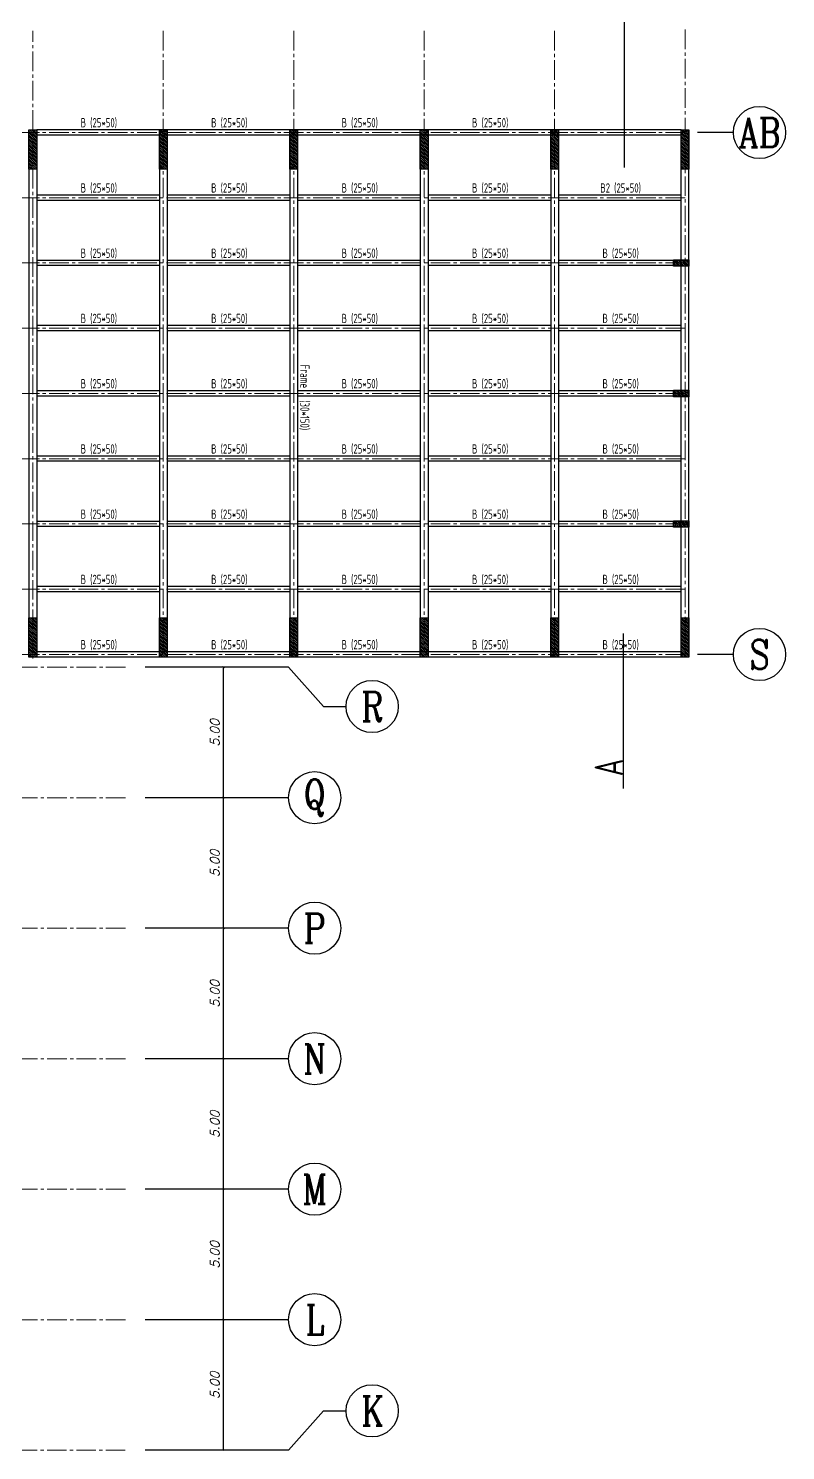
# Model space of a CAD drawing. Header units: metres. Extents: x 202848 to 204724, y 1924431 to 1925550.
# Drawn here: x 204188.7 to 204217.7, y 1924969.4 to 1925023.9 of the extents above; entities that cross this region are included whole.
import ezdxf
from ezdxf.enums import TextEntityAlignment as Align

# ---------------------------------------------------------------- set-up
doc = ezdxf.new("R2010")
doc.units = ezdxf.units.M
doc.header["$MEASUREMENT"] = 0
doc.linetypes.add('CENTER2', pattern=[1.125, 0.75, -0.125, 0.125, -0.125])
doc.layers.add('Axis', color=1, linetype='CENTER2', lineweight=5)
doc.layers.add('Dimations', color=3, linetype='Continuous', lineweight=5)
for name, color, linetype in [('Axis Name', 8, 'Continuous'), ('Columns', 2, 'Continuous'), ('Frame', 7, 'Continuous'), ('Walls', 255, 'Continuous'), ('YQ_DIM', 3, 'Continuous')]:
    doc.layers.add(name, color=color, linetype=linetype)
doc.styles.add('ROMANS', font='romans.shx', dxfattribs={"oblique": 15})
doc.styles.add('YQ_AXIS', font='COMPLEX.SHX', dxfattribs={"width": 0.8, "bigfont": 'GBCBIG.SHX'})
doc.styles.add('YQ_DIM', font='SUPEROS.SHX', dxfattribs={"width": 0.8, "bigfont": 'HZDX.SHX'})
doc.dimstyles.new('Copy(2) of DIM-50$', dxfattribs={"dimscale": 0, "dimtxt": 0.35, "dimasz": 0.03, "dimexe": 0, "dimexo": 0, "dimgap": 0.15, "dimtad": 1, "dimzin": 0, "dimdsep": 46, "dimtxsty": 'ROMANS', "dimblk1": 'OBLIQUE', "dimblk2": 'DTICK', "dimsah": 1, "dimcen": 0.1, "dimse1": 1, "dimse2": 1, "dimclrd": 2, "dimclre": 51, "dimclrt": 3, "dimaunit": 1, "dimadec": 0, "dimazin": 0, "dimtfac": 1e-05, "dimtmove": 2, "dimatfit": 0, "dimldrblk": 'DTICK', "dimfxl": 0, "dimtolj": 1, "dimtzin": 0, "dimlwe": -1, "dimarcsym": 0})
pattern_1 = [(135, (599.041893, 82.64791), (-0.0353553390593, -0.0353553390593), [])]

# ---------------------------------------------------------------- blocks, each defined once
blk = doc.blocks.new('*U779')
for p, q in [((2.35, 0.1), (-2.35, 0.1)), ((2.35, -0.1), (-2.35, -0.1))]:
    blk.add_line(p, q)
blk = doc.blocks.new('*U780')
at = {"color": 0, "linetype": 'ByBlock', "lineweight": -2, "transparency": 16777216}
for p in [(-20, 0), (-15, 0), (-10, 0), (-5, 0), (0, 0), (-20, -2.5), (-15, -2.5), (-10, -2.5), (-5, -2.5), (0, -2.5), (-20, -5), (-15, -5), (-10, -5), (-5, -5), (0, -5), (-20, -7.5), (-15, -7.5), (-10, -7.5), (-5, -7.5), (0, -7.5), (-20, -10), (-15, -10), (-10, -10), (-5, -10), (0, -10), (-20, -12.5), (-15, -12.5), (-10, -12.5), (-5, -12.5), (0, -12.5), (-20, -15), (-15, -15), (-10, -15), (-5, -15), (0, -15)]:
    blk.add_blockref('*U779', p, dxfattribs=at)
blk = doc.blocks.new('_OBLIQUE')
at = {"color": 0, "linetype": 'ByBlock'}
blk.add_line((-0.5, -0.5), (0.5, 0.5), dxfattribs=at)
blk = doc.blocks.new('DTICK')
at = {"color": 3}
blk.add_line((-1, -1), (1, 1), dxfattribs=at)
for p, q in [((-1, 0), (1, 0)), ((0, 1), (0, -1))]:
    blk.add_line(p, q)
blk = doc.blocks.new('*D811')
at = {"layer": 'Defpoints', "color": 0, "lineweight": -2, "transparency": 16777216}
for p in [(204192.42, 1924974.391), (204196.17, 1924974.391), (204192.42, 1924969.391)]:
    blk.add_point(p, dxfattribs=at)
at = {"layer": 'Dimations', "color": 2, "lineweight": -2, "transparency": 16777216}
blk.add_line((204196.17, 1924969.391), (204196.17, 1924974.361), dxfattribs=at)
at = {"layer": 'Dimations', "color": 2, "lineweight": -2, "transparency": 16777216, "xscale": 0.03, "yscale": 0.03, "zscale": 0.03}
for name, p, rotation in [('DTICK', (204196.17, 1924974.391), 90), ('_OBLIQUE', (204196.17, 1924969.391), 270)]:
    blk.add_blockref(name, p, dxfattribs=dict(at, rotation=rotation))
at = {"layer": 'Dimations', "color": 3, "transparency": 16777216, "insert": (204195.845, 1924971.876), "char_height": 0.35, "attachment_point": 5, "rotation": 90, "style": 'ROMANS'}
blk.add_mtext('\\A1;5.00', dxfattribs=at)
blk = doc.blocks.new('*D812')
at = {"layer": 'Defpoints', "color": 0, "lineweight": -2, "transparency": 16777216}
for p in [(204192.42, 1924979.391), (204196.17, 1924979.391), (204192.42, 1924974.391)]:
    blk.add_point(p, dxfattribs=at)
at = {"layer": 'Dimations', "color": 2, "lineweight": -2, "transparency": 16777216}
blk.add_line((204196.17, 1924974.391), (204196.17, 1924979.361), dxfattribs=at)
at = {"layer": 'Dimations', "color": 2, "lineweight": -2, "transparency": 16777216, "xscale": 0.03, "yscale": 0.03, "zscale": 0.03}
for name, p, rotation in [('DTICK', (204196.17, 1924979.391), 90), ('_OBLIQUE', (204196.17, 1924974.391), 270)]:
    blk.add_blockref(name, p, dxfattribs=dict(at, rotation=rotation))
at = {"layer": 'Dimations', "color": 3, "transparency": 16777216, "insert": (204195.845, 1924976.876), "char_height": 0.35, "attachment_point": 5, "rotation": 90, "style": 'ROMANS'}
blk.add_mtext('\\A1;5.00', dxfattribs=at)
blk = doc.blocks.new('*D813')
at = {"layer": 'Defpoints', "color": 0, "lineweight": -2, "transparency": 16777216}
for p in [(204192.42, 1924984.391), (204196.17, 1924984.391), (204192.42, 1924979.391)]:
    blk.add_point(p, dxfattribs=at)
at = {"layer": 'Dimations', "color": 2, "lineweight": -2, "transparency": 16777216}
blk.add_line((204196.17, 1924979.391), (204196.17, 1924984.361), dxfattribs=at)
at = {"layer": 'Dimations', "color": 2, "lineweight": -2, "transparency": 16777216, "xscale": 0.03, "yscale": 0.03, "zscale": 0.03}
for name, p, rotation in [('DTICK', (204196.17, 1924984.391), 90), ('_OBLIQUE', (204196.17, 1924979.391), 270)]:
    blk.add_blockref(name, p, dxfattribs=dict(at, rotation=rotation))
at = {"layer": 'Dimations', "color": 3, "transparency": 16777216, "insert": (204195.845, 1924981.876), "char_height": 0.35, "attachment_point": 5, "rotation": 90, "style": 'ROMANS'}
blk.add_mtext('\\A1;5.00', dxfattribs=at)
blk = doc.blocks.new('*D814')
at = {"layer": 'Defpoints', "color": 0, "lineweight": -2, "transparency": 16777216}
for p in [(204192.42, 1924989.391), (204196.17, 1924989.391), (204192.42, 1924984.391)]:
    blk.add_point(p, dxfattribs=at)
at = {"layer": 'Dimations', "color": 2, "lineweight": -2, "transparency": 16777216}
blk.add_line((204196.17, 1924984.391), (204196.17, 1924989.361), dxfattribs=at)
at = {"layer": 'Dimations', "color": 2, "lineweight": -2, "transparency": 16777216, "xscale": 0.03, "yscale": 0.03, "zscale": 0.03}
for name, p, rotation in [('DTICK', (204196.17, 1924989.391), 90), ('_OBLIQUE', (204196.17, 1924984.391), 270)]:
    blk.add_blockref(name, p, dxfattribs=dict(at, rotation=rotation))
at = {"layer": 'Dimations', "color": 3, "transparency": 16777216, "insert": (204195.845, 1924986.876), "char_height": 0.35, "attachment_point": 5, "rotation": 90, "style": 'ROMANS'}
blk.add_mtext('\\A1;5.00', dxfattribs=at)
blk = doc.blocks.new('*D815')
at = {"layer": 'Defpoints', "color": 0, "lineweight": -2, "transparency": 16777216}
for p in [(204192.42, 1924994.391), (204196.17, 1924994.391), (204192.42, 1924989.391)]:
    blk.add_point(p, dxfattribs=at)
at = {"layer": 'Dimations', "color": 2, "lineweight": -2, "transparency": 16777216}
blk.add_line((204196.17, 1924989.391), (204196.17, 1924994.361), dxfattribs=at)
at = {"layer": 'Dimations', "color": 2, "lineweight": -2, "transparency": 16777216, "xscale": 0.03, "yscale": 0.03, "zscale": 0.03}
for name, p, rotation in [('DTICK', (204196.17, 1924994.391), 90), ('_OBLIQUE', (204196.17, 1924989.391), 270)]:
    blk.add_blockref(name, p, dxfattribs=dict(at, rotation=rotation))
at = {"layer": 'Dimations', "color": 3, "transparency": 16777216, "insert": (204195.845, 1924991.876), "char_height": 0.35, "attachment_point": 5, "rotation": 90, "style": 'ROMANS'}
blk.add_mtext('\\A1;5.00', dxfattribs=at)
blk = doc.blocks.new('*D816')
at = {"layer": 'Defpoints', "color": 0, "lineweight": -2, "transparency": 16777216}
for p in [(204192.42, 1924999.391), (204196.17, 1924999.391), (204192.42, 1924994.391)]:
    blk.add_point(p, dxfattribs=at)
at = {"layer": 'Dimations', "color": 2, "lineweight": -2, "transparency": 16777216}
blk.add_line((204196.17, 1924994.391), (204196.17, 1924999.361), dxfattribs=at)
at = {"layer": 'Dimations', "color": 2, "lineweight": -2, "transparency": 16777216, "xscale": 0.03, "yscale": 0.03, "zscale": 0.03}
for name, p, rotation in [('DTICK', (204196.17, 1924999.391), 90), ('_OBLIQUE', (204196.17, 1924994.391), 270)]:
    blk.add_blockref(name, p, dxfattribs=dict(at, rotation=rotation))
at = {"layer": 'Dimations', "color": 3, "transparency": 16777216, "insert": (204195.845, 1924996.876), "char_height": 0.35, "attachment_point": 5, "rotation": 90, "style": 'ROMANS'}
blk.add_mtext('\\A1;5.00', dxfattribs=at)

msp = doc.modelspace()

# ---------------------------------------------------------------- hatches: boundary and pattern name
at = {"layer": 'Columns', "transparency": 33554687}
h = msp.add_hatch(dxfattribs=at)
h.set_pattern_fill('ANSI31', color=256, scale=0.4, angle=90)
h.set_pattern_definition(pattern_1)
h.paths.add_polyline_path([(204189.0189, 1925019.9814), (204188.7189, 1925019.9814), (204188.7189, 1925018.4814), (204189.0189, 1925018.4814)])
h = msp.add_hatch(dxfattribs=at)
h.set_pattern_fill('ANSI31', color=256, scale=0.4, angle=90)
h.set_pattern_definition(pattern_1)
h.paths.add_polyline_path([(204194.0189, 1925019.9814), (204193.7189, 1925019.9814), (204193.7189, 1925018.4814), (204194.0189, 1925018.4814)])
h = msp.add_hatch(dxfattribs=at)
h.set_pattern_fill('ANSI31', color=256, scale=0.4, angle=90)
h.set_pattern_definition(pattern_1)
h.paths.add_polyline_path([(204199.0189, 1925019.9814), (204198.7189, 1925019.9814), (204198.7189, 1925018.4814), (204199.0189, 1925018.4814)])
h = msp.add_hatch(dxfattribs=at)
h.set_pattern_fill('ANSI31', color=256, scale=0.4, angle=90)
h.set_pattern_definition(pattern_1)
h.paths.add_polyline_path([(204204.0189, 1925019.9814), (204203.7189, 1925019.9814), (204203.7189, 1925018.4814), (204204.0189, 1925018.4814)])
h = msp.add_hatch(dxfattribs=at)
h.set_pattern_fill('ANSI31', color=256, scale=0.4, angle=90)
h.set_pattern_definition(pattern_1)
h.paths.add_polyline_path([(204209.0189, 1925019.9814), (204208.7189, 1925019.9814), (204208.7189, 1925018.4814), (204209.0189, 1925018.4814)])
h = msp.add_hatch(dxfattribs=at)
h.set_pattern_fill('ANSI31', color=256, scale=0.4, angle=90)
h.set_pattern_definition(pattern_1)
h.paths.add_polyline_path([(204214.0189, 1925019.9814), (204213.7189, 1925019.9814), (204213.7189, 1925018.4814), (204214.0189, 1925018.4814)])
h = msp.add_hatch(dxfattribs=at)
h.set_pattern_fill('ANSI31', color=256, scale=0.4, angle=90)
h.set_pattern_definition(pattern_1)
h.paths.add_polyline_path([(204213.4189, 1925015.0064), (204213.4189, 1925014.7564), (204214.0189, 1925014.7564), (204214.0189, 1925015.0064)])
h = msp.add_hatch(dxfattribs=at)
h.set_pattern_fill('ANSI31', color=256, scale=0.4, angle=90)
h.set_pattern_definition(pattern_1)
h.paths.add_polyline_path([(204213.4189, 1925010.0064), (204213.4189, 1925009.7564), (204214.0189, 1925009.7564), (204214.0189, 1925010.0064)])
h = msp.add_hatch(dxfattribs=at)
h.set_pattern_fill('ANSI31', color=256, scale=0.4, angle=90)
h.set_pattern_definition(pattern_1)
h.paths.add_polyline_path([(204213.4189, 1925005.0064), (204213.4189, 1925004.7564), (204214.0189, 1925004.7564), (204214.0189, 1925005.0064)])
h = msp.add_hatch(dxfattribs=at)
h.set_pattern_fill('ANSI31', color=256, scale=0.4, angle=90)
h.set_pattern_definition(pattern_1)
h.paths.add_polyline_path([(204189.0189, 1925001.2814), (204188.7189, 1925001.2814), (204188.7189, 1924999.7814), (204189.0189, 1924999.7814)])
h = msp.add_hatch(dxfattribs=at)
h.set_pattern_fill('ANSI31', color=256, scale=0.4, angle=90)
h.set_pattern_definition(pattern_1)
h.paths.add_polyline_path([(204194.0189, 1925001.2814), (204193.7189, 1925001.2814), (204193.7189, 1924999.7814), (204194.0189, 1924999.7814)])
h = msp.add_hatch(dxfattribs=at)
h.set_pattern_fill('ANSI31', color=256, scale=0.4, angle=90)
h.set_pattern_definition(pattern_1)
h.paths.add_polyline_path([(204199.0189, 1925001.2814), (204198.7189, 1925001.2814), (204198.7189, 1924999.7814), (204199.0189, 1924999.7814)])
h = msp.add_hatch(dxfattribs=at)
h.set_pattern_fill('ANSI31', color=256, scale=0.4, angle=90)
h.set_pattern_definition(pattern_1)
h.paths.add_polyline_path([(204204.0189, 1925001.2814), (204203.7189, 1925001.2814), (204203.7189, 1924999.7814), (204204.0189, 1924999.7814)])
h = msp.add_hatch(dxfattribs=at)
h.set_pattern_fill('ANSI31', color=256, scale=0.4, angle=90)
h.set_pattern_definition(pattern_1)
h.paths.add_polyline_path([(204209.0189, 1925001.2814), (204208.7189, 1925001.2814), (204208.7189, 1924999.7814), (204209.0189, 1924999.7814)])
h = msp.add_hatch(dxfattribs=at)
h.set_pattern_fill('ANSI31', color=256, scale=0.4, angle=90)
h.set_pattern_definition(pattern_1)
h.paths.add_polyline_path([(204214.0189, 1925001.2814), (204213.7189, 1925001.2814), (204213.7189, 1924999.7814), (204214.0189, 1924999.7814)])

# ---------------------------------------------------------------- linework, layer by layer
for p, q in [((204211.5354, 1925024.5078), (204211.5354, 1925018.5367)), ((204193.7189, 1925019.7314), (204193.7189, 1925000.0314)), ((204194.0189, 1925019.7314), (204194.0189, 1925000.0314)), ((204198.7189, 1925019.7314), (204198.7189, 1925000.0314)), ((204199.0189, 1925019.7314), (204199.0189, 1925000.0314)), ((204203.7189, 1925019.7314), (204203.7189, 1925000.0314)), ((204204.0189, 1925019.7314), (204204.0189, 1925000.0314)), ((204208.7189, 1925019.7314), (204208.7189, 1925000.0314)), ((204209.0189, 1925019.7314), (204209.0189, 1925000.0314)), ((204188.7189, 1925018.5314), (204188.7189, 1925001.2314)), ((204189.0189, 1925018.5314), (204189.0189, 1925001.2314)), ((204211.5016, 1925000.6868), (204211.5016, 1924994.7494))]:
    msp.add_line(p, q)
at = {"layer": 'Axis'}
for p, q in [((204188.8689, 1924999.7314), (204188.8689, 1925023.7734)), ((204193.8689, 1925023.7734), (204193.8689, 1924999.9814)), ((204198.8689, 1925023.7734), (204198.8689, 1924999.9814)), ((204203.8689, 1925023.7734), (204203.8689, 1924999.9814)), ((204208.8689, 1925023.7734), (204208.8689, 1924999.9814)), ((204213.8689, 1925023.8234), (204213.8689, 1924999.8814)), ((204213.8689, 1925019.8814), (204155.2462, 1925019.8814)), ((204213.8689, 1925017.3814), (204163.4189, 1925017.3814)), ((204213.8689, 1925014.8814), (204163.4189, 1925014.8814)), ((204213.8689, 1925012.3814), (204163.4189, 1925012.3814)), ((204213.8689, 1925009.8814), (204163.4189, 1925009.8814)), ((204213.8689, 1925007.3814), (204163.4189, 1925007.3814)), ((204213.8689, 1925004.8814), (204163.4189, 1925004.8814)), ((204213.8689, 1925002.3814), (204163.4189, 1925002.3814)), ((204213.8689, 1924999.8814), (204159.5869, 1924999.8814)), ((204192.4205, 1924999.3914), (204159.6969, 1924999.3914)), ((204192.4205, 1924994.3914), (204159.6969, 1924994.3914)), ((204192.4205, 1924989.3914), (204159.6969, 1924989.3914)), ((204192.4205, 1924984.3914), (204159.6969, 1924984.3914)), ((204192.4205, 1924979.3914), (204159.6969, 1924979.3914)), ((204192.4205, 1924974.3914), (204159.6969, 1924974.3914)), ((204192.4121, 1924969.3914), (204159.6969, 1924969.3914))]:
    msp.add_line(p, q, dxfattribs=at)
at = {"layer": 'Axis Name'}
for p, q in [((204215.7208, 1925019.8814), (204214.3458, 1925019.8814)), ((204215.7208, 1924999.8814), (204214.3458, 1924999.8814)), ((204198.6705, 1924999.3914), (204193.1705, 1924999.3914)), ((204198.6705, 1924999.3914), (204200.0037, 1924997.8851)), ((204200.0037, 1924997.8851), (204200.873, 1924997.8851)), ((204198.6705, 1924994.3914), (204193.1705, 1924994.3914)), ((204198.6705, 1924989.3914), (204193.1705, 1924989.3914)), ((204198.6705, 1924984.3914), (204193.1705, 1924984.3914)), ((204198.6705, 1924979.3914), (204193.1705, 1924979.3914)), ((204198.6705, 1924974.3914), (204193.1705, 1924974.3914)), ((204198.6705, 1924969.3914), (204200.0037, 1924970.8977)), ((204200.0037, 1924970.8977), (204200.873, 1924970.8977)), ((204198.6705, 1924969.3914), (204193.1705, 1924969.3914))]:
    msp.add_line(p, q, dxfattribs=at)
for centre in [(204216.7208, 1925019.8814), (204216.7208, 1924999.8814), (204201.873, 1924997.8851), (204199.6705, 1924994.3914), (204199.6705, 1924989.3914), (204199.6705, 1924984.3914), (204199.6705, 1924979.3914), (204199.6705, 1924974.3914), (204201.873, 1924970.8977)]:
    msp.add_circle(centre, 1, dxfattribs=at)
at = {"layer": 'Columns'}
for points in [[(204189.0189, 1925019.9814), (204189.0189, 1925018.4814), (204188.7189, 1925018.4814), (204188.7189, 1925019.9814)], [(204194.0189, 1925019.9814), (204194.0189, 1925018.4814), (204193.7189, 1925018.4814), (204193.7189, 1925019.9814)], [(204199.0189, 1925019.9814), (204199.0189, 1925018.4814), (204198.7189, 1925018.4814), (204198.7189, 1925019.9814)], [(204204.0189, 1925019.9814), (204204.0189, 1925018.4814), (204203.7189, 1925018.4814), (204203.7189, 1925019.9814)], [(204209.0189, 1925019.9814), (204209.0189, 1925018.4814), (204208.7189, 1925018.4814), (204208.7189, 1925019.9814)], [(204214.0189, 1925019.9814), (204214.0189, 1925018.4814), (204213.7189, 1925018.4814), (204213.7189, 1925019.9814)], [(204213.4189, 1925014.7564), (204213.4189, 1925015.0064), (204214.0189, 1925015.0064), (204214.0189, 1925014.7564)], [(204213.4189, 1925009.7564), (204213.4189, 1925010.0064), (204214.0189, 1925010.0064), (204214.0189, 1925009.7564)], [(204213.4189, 1925004.7564), (204213.4189, 1925005.0064), (204214.0189, 1925005.0064), (204214.0189, 1925004.7564)], [(204189.0189, 1925001.2814), (204189.0189, 1924999.7814), (204188.7189, 1924999.7814), (204188.7189, 1925001.2814)], [(204194.0189, 1925001.2814), (204194.0189, 1924999.7814), (204193.7189, 1924999.7814), (204193.7189, 1925001.2814)], [(204199.0189, 1925001.2814), (204199.0189, 1924999.7814), (204198.7189, 1924999.7814), (204198.7189, 1925001.2814)], [(204204.0189, 1925001.2814), (204204.0189, 1924999.7814), (204203.7189, 1924999.7814), (204203.7189, 1925001.2814)], [(204209.0189, 1925001.2814), (204209.0189, 1924999.7814), (204208.7189, 1924999.7814), (204208.7189, 1925001.2814)], [(204214.0189, 1925001.2814), (204214.0189, 1924999.7814), (204213.7189, 1924999.7814), (204213.7189, 1925001.2814)]]:
    msp.add_lwpolyline(points, close=True, dxfattribs=at)
at = {"layer": 'Frame'}
for p, q in [((204214.0189, 1924999.9814), (204214.0189, 1925019.9814)), ((204213.7189, 1925000.0314), (204213.7189, 1925019.7314))]:
    msp.add_line(p, q, dxfattribs=at)
at = {"layer": 'Walls'}
for p, q in [((204213.7189, 1925019.9814), (204189.0189, 1925019.9814)), ((204213.7189, 1925019.7814), (204189.0189, 1925019.7814)), ((204213.7189, 1924999.9814), (204189.0189, 1924999.9814)), ((204213.7189, 1924999.7814), (204189.0189, 1924999.7814))]:
    msp.add_line(p, q, dxfattribs=at)

# ---------------------------------------------------------------- block references
msp.add_blockref('*U780', (204211.3689, 1925017.3814))

# ---------------------------------------------------------------- texts
at = {"insert": (204210.4016, 1924995.2126), "char_height": 1.0948, "attachment_point": 1, "rotation": 90, "style": 'YQ_DIM'}
msp.add_mtext_dynamic_manual_height_columns('A', width=3.93288, gutter_width=5.4739, heights=[0], dxfattribs=at)
at = {"layer": 'Axis Name', "color": 7, "style": 'YQ_AXIS', "width": 0.8}
for s, p in [('AB', (204216.7208, 1925019.8814)), ('S', (204216.7208, 1924999.8814)), ('R', (204201.873, 1924997.8851)), ('Q', (204199.6705, 1924994.3914)), ('P', (204199.6705, 1924989.3914)), ('N', (204199.6705, 1924984.3914)), ('M', (204199.6705, 1924979.3914)), ('L', (204199.6705, 1924974.3914)), ('K', (204201.873, 1924970.8977))]:
    msp.add_text(s, height=1.125, dxfattribs=at).set_placement(p, align=Align.MIDDLE)
at = {"layer": 'YQ_DIM', "char_height": 0.35659, "attachment_point": 5, "style": 'YQ_DIM'}
for s, insert in [('B (25*50)', (204191.3996, 1925020.2386)), ('B (25*50)', (204196.3996, 1925020.2386)), ('B (25*50)', (204201.3996, 1925020.2386)), ('B (25*50)', (204206.3996, 1925020.2386)), ('B (25*50)', (204191.3996, 1925017.7386)), ('B (25*50)', (204196.3996, 1925017.7386)), ('B (25*50)', (204201.3996, 1925017.7386)), ('B (25*50)', (204206.3996, 1925017.7386)), ('B2 (25*50)', (204211.3996, 1925017.7386)), ('B (25*50)', (204191.3996, 1925015.2386)), ('B (25*50)', (204196.3996, 1925015.2386)), ('B (25*50)', (204201.3996, 1925015.2386)), ('B (25*50)', (204206.3996, 1925015.2386)), ('B (25*50)', (204211.3996, 1925015.2386)), ('B (25*50)', (204191.3996, 1925012.7386)), ('B (25*50)', (204196.3996, 1925012.7386)), ('B (25*50)', (204201.3996, 1925012.7386)), ('B (25*50)', (204206.3996, 1925012.7386)), ('B (25*50)', (204211.3996, 1925012.7386)), ('B (25*50)', (204191.3996, 1925010.2386)), ('B (25*50)', (204196.3996, 1925010.2386)), ('B (25*50)', (204201.3996, 1925010.2386)), ('B (25*50)', (204206.3996, 1925010.2386)), ('B (25*50)', (204211.3996, 1925010.2386)), ('B (25*50)', (204191.3996, 1925007.7386)), ('B (25*50)', (204196.3996, 1925007.7386)), ('B (25*50)', (204201.3996, 1925007.7386)), ('B (25*50)', (204206.3996, 1925007.7386)), ('B (25*50)', (204211.3996, 1925007.7386)), ('B (25*50)', (204191.3996, 1925005.2386)), ('B (25*50)', (204196.3996, 1925005.2386)), ('B (25*50)', (204201.3996, 1925005.2386)), ('B (25*50)', (204206.3996, 1925005.2386)), ('B (25*50)', (204211.3996, 1925005.2386)), ('B (25*50)', (204191.3996, 1925002.7386)), ('B (25*50)', (204196.3996, 1925002.7386)), ('B (25*50)', (204201.3996, 1925002.7386)), ('B (25*50)', (204206.3996, 1925002.7386)), ('B (25*50)', (204211.3996, 1925002.7386)), ('B (25*50)', (204191.3996, 1925000.2386)), ('B (25*50)', (204196.3996, 1925000.2386)), ('B (25*50)', (204201.3996, 1925000.2386)), ('B (25*50)', (204206.3996, 1925000.2386)), ('B (25*50)', (204211.3996, 1925000.2386))]:
    msp.add_mtext_dynamic_manual_height_columns(s, width=3.19714, gutter_width=1.7829, heights=[1.5932], dxfattribs=dict(at, insert=insert))
at = {"layer": 'YQ_DIM', "insert": (204199.2761, 1925009.8814), "char_height": 0.356585, "attachment_point": 5, "rotation": 270, "style": 'YQ_DIM'}
msp.add_mtext_dynamic_manual_height_columns('  Frame   (30*150)', width=6.808309, gutter_width=1.7829, heights=[1.5932], dxfattribs=at)
msp.add_mtext_dynamic_manual_height_columns('  Frame   (30*150)', width=6.808309, gutter_width=1.7829, heights=[1.5932], dxfattribs=at)

# ---------------------------------------------------------------- dimensions: what is measured, and where the dimension line sits
at = {"layer": 'Dimations'}
for base, p1, p2, picture, middle in [((204196.1705, 1924999.3914), (204192.4205, 1924994.3914), (204192.4205, 1924999.3914), '*D816', (204195.8455, 1924996.8764)), ((204196.1705, 1924994.3914), (204192.4205, 1924989.3914), (204192.4205, 1924994.3914), '*D815', (204195.8455, 1924991.8764)), ((204196.1705, 1924989.3914), (204192.4205, 1924984.3914), (204192.4205, 1924989.3914), '*D814', (204195.8455, 1924986.8764)), ((204196.1705, 1924984.3914), (204192.4205, 1924979.3914), (204192.4205, 1924984.3914), '*D813', (204195.8455, 1924981.8764)), ((204196.1705, 1924979.3914), (204192.4205, 1924974.3914), (204192.4205, 1924979.3914), '*D812', (204195.8455, 1924976.8764)), ((204196.1705, 1924974.3914), (204192.4205, 1924969.3914), (204192.4205, 1924974.3914), '*D811', (204195.8455, 1924971.8764))]:
    dim = msp.add_linear_dim(base=base, p1=p1, p2=p2, angle=90, dimstyle='Copy(2) of DIM-50$', override={"dimscale": 1}, dxfattribs=at)
    dim.commit()
    dim.dimension.update_dxf_attribs({"geometry": picture, "text_midpoint": middle})

doc.saveas('drawing.dxf')
